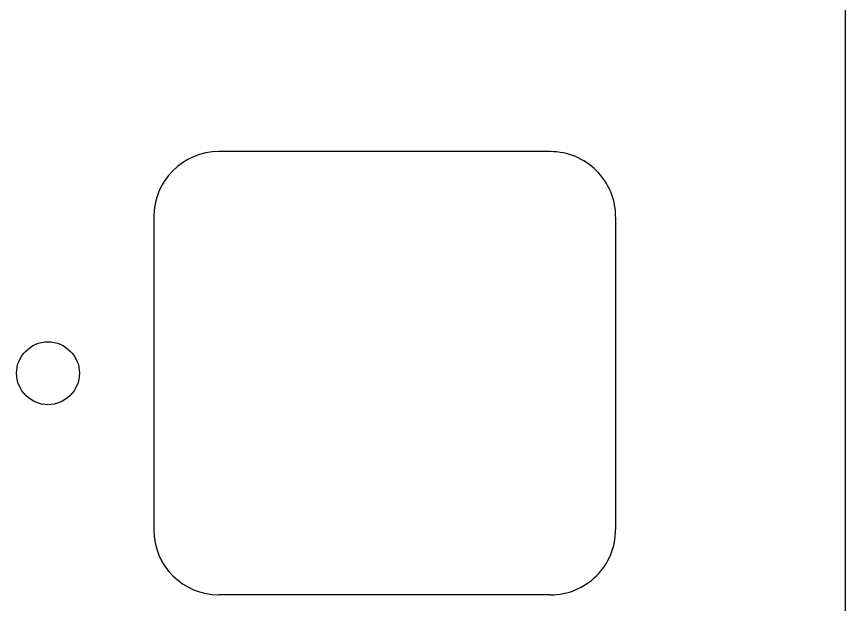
# Model space of a CAD drawing. Header units: millimetres. Extents: x -10 to 277, y -95 to 18.
# Drawn here: x 250.22 to 276.6, y -83.55 to -64.85 of the extents above; entities that cross this region are included whole.
import ezdxf

# ---------------------------------------------------------------- set-up
doc = ezdxf.new("R2010")
doc.units = ezdxf.units.MM
doc.header["$MEASUREMENT"] = 0
doc.layers.add('Edge.Cuts', color=53, linetype='CONTINUOUS')

msp = doc.modelspace()

# ---------------------------------------------------------------- linework, layer by layer
at = {"layer": 'Edge.Cuts', "linetype": 'Continuous'}
for p, q in [((276.6, -93.226), (276.6, 16.026)), ((267.2125, -69.15), (256.6625, -69.15)), ((254.5875, -71.225), (254.5875, -81.175)), ((269.2875, -71.225), (269.2875, -81.175)), ((267.2125, -83.25), (256.6625, -83.25))]:
    msp.add_line(p, q, dxfattribs=at)
at = {"layer": 'Edge.Cuts'}
msp.add_circle((251.221875, -76.2), 1, dxfattribs=at)
for centre, radius, start, end in [((256.662525, -71.225), 2.075025, 90.0006903, 180), ((267.212525, -71.225), 2.075, 0, 90.0006903), ((256.662525, -81.175), 2.075, 180, 269.9993097), ((267.212525, -81.175), 2.074975, 269.9993097, 0)]:
    msp.add_arc(centre, radius, start, end, dxfattribs=at)

doc.saveas('drawing.dxf')
